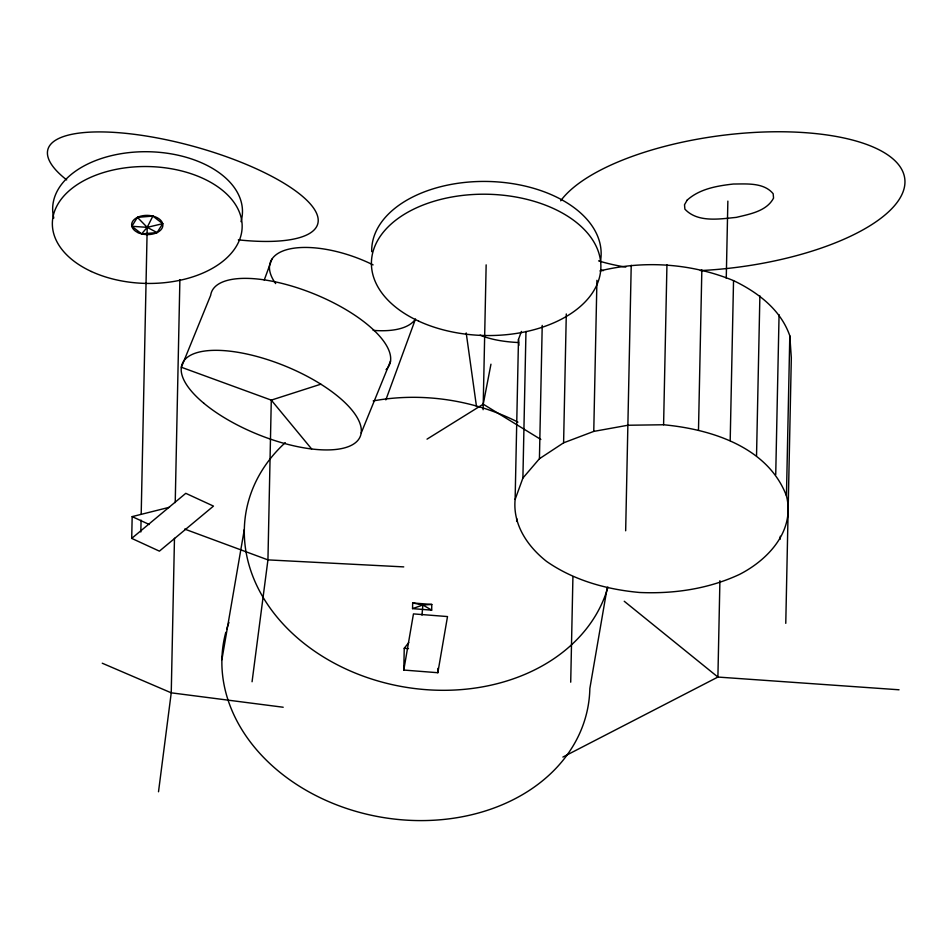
<?xml version="1.0" encoding="UTF-8"?>
<svg xmlns="http://www.w3.org/2000/svg" width="952" height="952" viewBox="0 0 952 952"><rect width="100%" height="100%" fill="white"/><g stroke="black" fill="none" stroke-linecap="round" stroke-linejoin="round"><path stroke-width="1.43" d="M131.709 538.392L185.783 493.326L213.474 506.095L159.4 551.148L131.709 538.392L132.173 516.615L169.492 507.261M140.825 531.99L141.075 520.125M141.194 514.187L147.227 226.481M174.478 538.249L171.241 692.83L158.508 791.766M175.227 502.585L179.892 279.638M403.791 670.053L413.454 613.897L447.511 616.563L437.837 672.719L403.791 670.053L404.243 648.288L408.765 642.588M412.549 608.637L412.668 602.961L431.791 604.449L431.672 610.137L412.549 608.637L422.867 604.984L431.791 604.449M421.986 615.135L422.867 604.984L412.668 602.961M437.837 672.719L437.932 668.363M483.116 409.705L486.151 264.87M599.962 270.915C644.147 260.098 691.426 263.311 733.54 280.614C757.744 292.288 780.688 309.531 789.803 335.806L786.447 495.79C795.253 530.68 768.454 559.609 739.514 574.413C708.288 588.979 673.754 594.012 639.518 592.477C606.591 589.466 573.973 580.47 546.579 561.418C527.563 546.436 512.688 524.611 515.127 499.431L518.483 339.459L521.398 331.439M516.662 521.446L516.722 518.483M515.127 499.431L522.898 478.047L525.968 331.403M522.898 478.047L539.427 458.733L542.223 325.417M539.427 458.733L563.596 442.823L566.297 313.958M570.712 682.191L572.925 576.65M563.596 442.823L593.762 431.399L596.928 280.316M625.666 530.788L631.224 265.263M786.447 495.79C767.776 446.94 711.275 429.221 663.592 424.759L666.947 264.787M698.494 429.995L701.838 270.023M719.914 580.684L717.903 677.062L562.882 757.066M726.257 278.21L727.863 201.11M730.196 440.586L733.54 280.614M756.531 455.818L759.886 295.846M775.725 474.643L779.069 314.672M780.212 539.201L780.283 536.238M785.769 623.346L791.326 357.833L789.803 335.806M252.066 681.751L267.94 559.883L271.284 400.126L320.883 384.18M221.887 659.724L244.319 529.431M607.245 587.467L589.847 688.486A185.033 145.18 9.8 0 1 385.227 817.839A185.033 145.18 9.8 0 1 225.826 632.235M427.02 439.146L483.235 404.183L490.958 364.188M264.228 280.078L271.903 259.158M385.846 399.876L415.5 319.003A78.1 33.879 20.1 0 1 373.113 330.356M361.213 432.993L390.534 361.046M152.855 216.08L147.203 227.35L141.646 233.883L131.828 226.279L137.433 217.377L152.855 216.08L162.685 223.684L157.068 232.585L141.646 233.883M162.685 223.684L147.203 227.35L131.828 226.279M593.762 431.399L627.868 425.247L663.592 424.759M403.743 566.892L267.94 559.883L184.652 529.074M899.045 689.783L717.903 677.062L624.238 601.259M404.243 648.288L408.503 648.621M283.196 707.241L171.241 692.83L102.257 663.223M132.173 516.615L149.309 524.516M157.068 232.585L147.203 227.35L137.433 217.377M422.867 604.984L431.672 610.137M483.235 404.183L540.831 439.455M311.613 448.939L271.284 400.126L181.356 367.258L210.678 295.31A96.116 36.807 22.2 0 1 317.659 295.394A96.116 36.807 22.2 0 1 386.095 369.602M466.206 332.938L476.488 406.54M518.483 339.459L518.888 345.326M226.635 629.415A185.033 145.18 9.8 0 1 228.944 622.489M607.935 587.098A185.033 145.18 9.8 0 1 348.361 670.113A185.033 145.18 9.8 0 1 285.279 442.656M373.208 400.923A185.033 145.18 9.8 0 1 517.924 422.117M560.692 200.801A177.227 66.366 -7.4 0 1 772.786 131.792A177.227 66.366 -7.4 0 1 901.199 195.969A177.227 66.366 -7.4 0 1 700.327 270.582M625.809 267.095A177.227 66.366 -7.4 0 1 598.582 260.872M53.812 218.056A94.914 58.441 1.2 0 1 148.512 151.737A94.914 58.441 1.2 0 1 240.999 221.649M66.688 179.904A139.98 41.721 15.4 0 1 117.774 132.637A139.98 41.721 15.4 0 1 304.033 197.683A139.98 41.721 15.4 0 1 238.333 239.856M275.663 283.589A78.1 33.879 20.1 0 1 291.086 248.662A78.1 33.879 20.1 0 1 373.101 264.894M371.708 251.685A114.74 70.638 1.2 0 1 491.589 181.582A114.74 70.638 1.2 0 1 600.51 261.015M518.531 342.541A91.916 34.772 -7.9 0 1 480.117 335.128M600.724 270.297A91.916 34.772 -7.9 0 1 603.449 270.606M687.166 200.122L684.512 204.739L684.893 209.131C697.59 222.863 719.581 218.984 736.312 217.377C749.593 214.117 766.55 211.368 773.548 198.123L773.167 193.732C763.813 182.332 746.701 184.01 733.421 184.022C717.225 185.854 699.649 188.793 687.166 200.122M203.906 403.315A96.116 36.807 22.2 0 0 356.762 441.549A96.116 36.807 22.2 0 0 253.172 355.501A96.116 36.807 22.2 0 0 203.906 403.315M138.064 232.645A15.625 9.615 1.2 0 0 162.78 226.195A15.625 9.615 1.2 0 0 140.908 216.116A15.625 9.615 1.2 0 0 138.064 232.645M91.416 271.522A94.914 58.441 1.2 0 0 241.63 232.359A94.914 58.441 1.2 0 0 108.706 171.074A94.914 58.441 1.2 0 0 91.416 271.522M418.654 321.133A114.74 70.638 1.2 0 0 600.248 273.795A114.74 70.638 1.2 0 0 439.562 199.706A114.74 70.638 1.2 0 0 418.654 321.133"/></g></svg>
